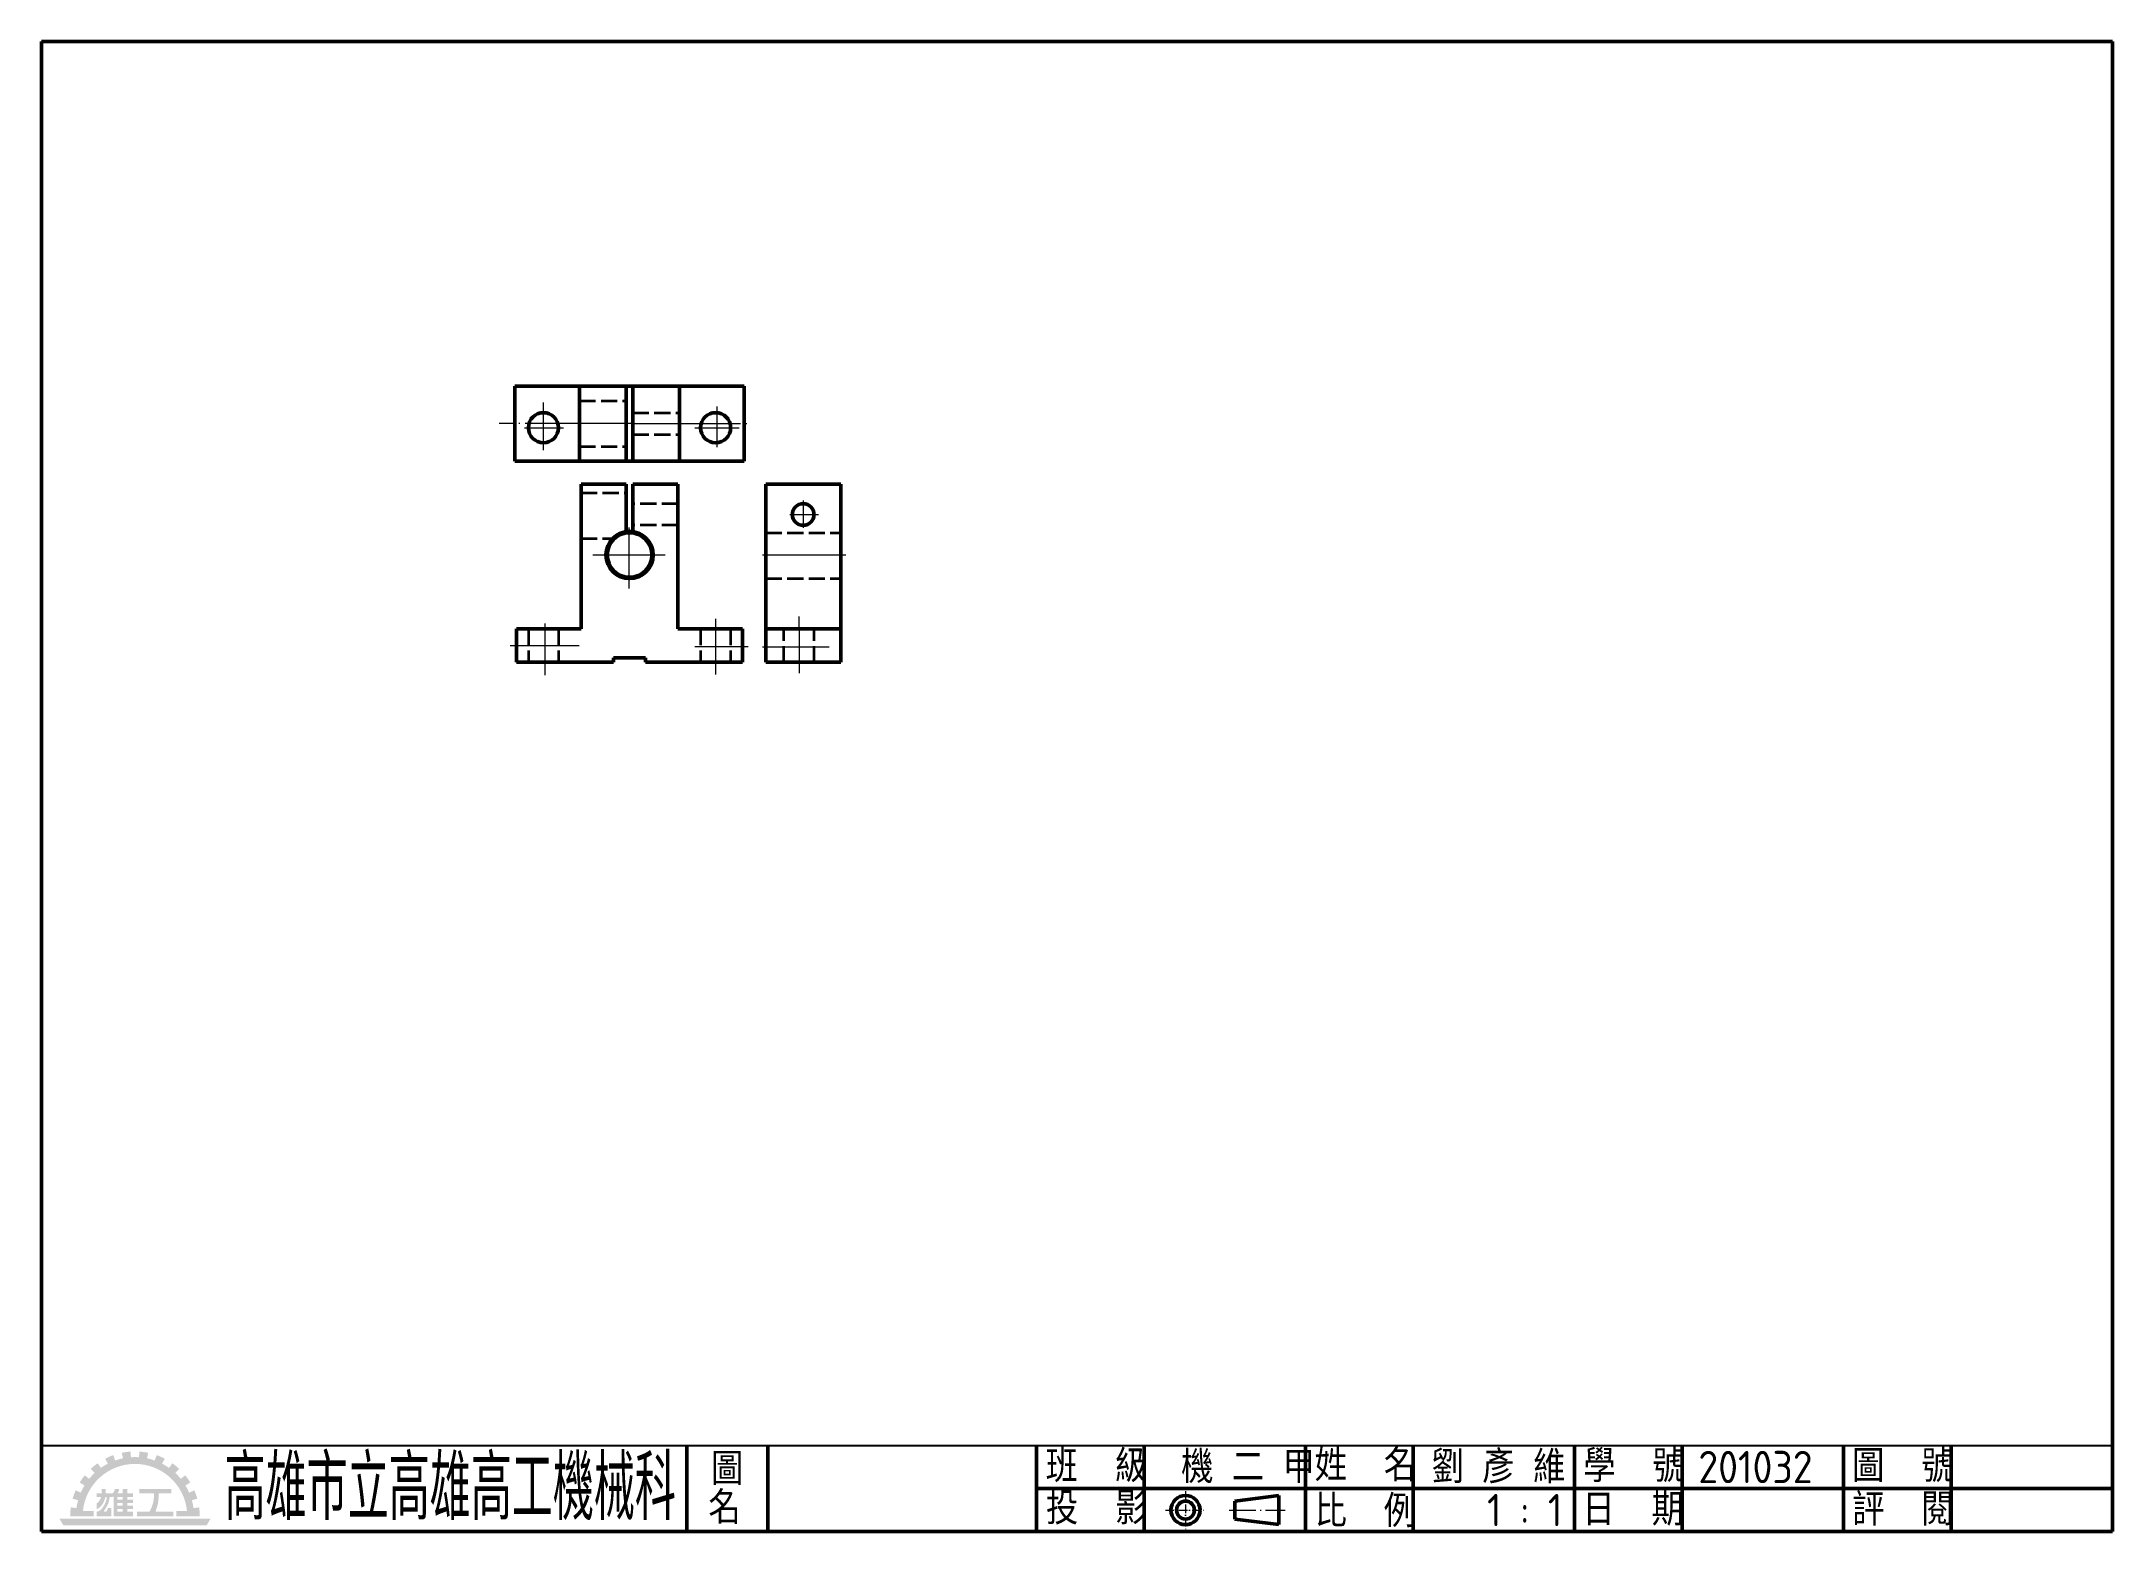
# Model space of a CAD drawing. Extents: x 25 to 410, y 10 to 287.
import ezdxf
from ezdxf.enums import TextEntityAlignment as Align

# ---------------------------------------------------------------- set-up
doc = ezdxf.new("R2010")
doc.units = 0
for name, pattern in [('中心線', [22.2, 20, -1, 0.2, -1]), ('中心線5', [6.8, 5, -0.8, 0.2, -0.8]), ('中心線5偏位', [5.1, 2, -0.5, 0.1, -0.5, 2]), ('虛線', [4, 3, -1])]:
    doc.linetypes.add(name, pattern=pattern)
doc.layers.get('0').update_dxf_attribs({"linetype": 'CONTINUOUS'})
for name, color, linetype, lineweight in [('中心線層', 2, '中心線', 18), ('文字層', 6, 'CONTINUOUS', 18), ('虛線層', 6, '虛線', 35), ('輪廓線層', 7, 'CONTINUOUS', 50)]:
    doc.layers.add(name, color=color, linetype=linetype, lineweight=lineweight)
doc.styles.add('CNS', font='isocp.shx', dxfattribs={"bigfont": 'chineset.shx'})

msp = doc.modelspace()

# ---------------------------------------------------------------- hatches: boundary and pattern name
at = {"layer": '文字層'}
h = msp.add_hatch(color=256, dxfattribs=at)
h.paths.add_polyline_path([(47.44, 22.62), (47.93, 23.55, 0.034161), (46.42, 24.21), (46.07, 23.21, 0.034161), (44.63, 23.62), (44.84, 24.65, 0.034161), (43.21, 24.87), (43.14, 23.82, 0.034161), (41.64, 23.82), (41.57, 24.87, 0.034161), (39.94, 24.65), (40.16, 23.62, 0.034161), (38.71, 23.21), (38.36, 24.21, 0.034161), (36.85, 23.55), (37.34, 22.62, 0.034161), (36.06, 21.84), (35.45, 22.7, 0.034161), (34.17, 21.66), (34.9, 20.89, 0.034161), (33.87, 19.8), (33.05, 20.46, 0.034161), (32.11, 19.12), (33.01, 18.57, 0.034161), (32.32, 17.24), (31.35, 17.66, 0.034161), (30.8, 16.11), (31.82, 15.83, 0.034161), (31.51, 14.36), (30.47, 14.5, 0.034161), (30.35, 12.86), (32.68, 12.86), (34.72, 12.86), (34.72, 13.81), (32.72, 13.81, -0.906522), (52.06, 13.81), (50.06, 13.81), (50.06, 12.86), (52.11, 12.86), (54.43, 12.86, 0.034161), (54.32, 14.5), (53.27, 14.36, 0.034161), (52.97, 15.83), (53.98, 16.11, 0.034161), (53.43, 17.66), (52.46, 17.24, 0.034161), (51.77, 18.57), (52.68, 19.12, 0.034161), (51.73, 20.46), (50.91, 19.8, 0.034161), (49.89, 20.89), (50.61, 21.66, 0.034161), (49.33, 22.7), (48.72, 21.84, 0.034161)])
h.paths.add_polyline_path([(56.44, 12.4), (28.35, 12.4), (29.09, 11.13), (55.7, 11.13)])
h.paths.add_polyline_path([(46.77, 16.98, -0.432462), (46.88, 17.09), (49.13, 17.09), (49.13, 17.93), (43.17, 17.93), (43.17, 17.09), (45.82, 17.09, -0.40629), (45.92, 16.99, -0.135568), (45.13, 13.76, -0.271099), (45.03, 13.71), (42.77, 13.71), (42.77, 12.86), (49.53, 12.86), (49.53, 13.71), (46.35, 13.71, -0.534383), (46.25, 13.86, 0.114041)], flags=17)
edge = h.paths.add_edge_path(flags=17)
edge.add_line((42.01, 17.09), (40.96, 17.09))
edge.add_line((40.96, 17.09), (40.96, 17.93))
edge.add_line((40.96, 17.93), (40.11, 17.93))
edge.add_line((40.11, 17.93), (40.11, 17.09))
edge.add_line((40.11, 17.09), (39.19, 17.09))
edge.add_arc((36.66, 18.43), 2.85, 332.0492, 350.0488)
edge.add_line((39.48, 17.93), (38.63, 17.93))
edge.add_arc((37.65, 17.92), 0.98, -69.2817, 0.9854, ccw=False)
edge.add_line((38, 17), (38, 17.09))
edge.add_line((38, 17.09), (36.94, 17.09))
edge.add_spline(control_points=[(36.94, 17.09), (36.94, 17.09), (36.96, 17.37), (36.97, 17.65), (36.97, 17.93)], knot_values=[0, 0, 0, 0, 0.009596, 4.002169, 4.002169, 4.002169, 4.002169], degree=3, periodic=0)
edge.add_line((36.97, 17.93), (36.2, 17.93))
edge.add_spline(control_points=[(36.2, 17.93), (36.21, 17.67), (36.24, 17.39), (36.23, 17.13)], knot_values=[0, 0, 0, 0, 3.800149, 3.800149, 3.800149, 3.800149], degree=3, periodic=0)
edge.add_arc((36.19, 17.13), 0.0422, -90, 0.987, ccw=False)
edge.add_line((36.19, 17.09), (35.25, 17.09))
edge.add_line((35.25, 17.09), (35.25, 16.41))
edge.add_line((35.25, 16.41), (36.06, 16.41))
edge.add_spline(control_points=[(36.06, 16.41), (36.08, 16.33), (35.96, 16.03), (35.73, 15.6), (35.42, 15.32), (35.25, 15.25)], knot_values=[7.330089, 7.330089, 7.330089, 7.330089, 8.570836, 11.570173, 14.124258, 14.124258, 14.124258, 14.124258], degree=3, periodic=0)
edge.add_line((35.25, 15.25), (35.25, 14.18))
edge.add_spline(control_points=[(35.25, 14.18), (35.49, 14.26), (36.03, 14.58), (36.54, 15.35), (36.8, 16.01), (36.87, 16.35), (36.88, 16.41)], knot_values=[7.234919, 7.234919, 7.234919, 7.234919, 10.768334, 15.863247, 20.018265, 20.827203, 20.827203, 20.827203, 20.827203], degree=3, periodic=0)
edge.add_line((36.88, 16.41), (37.15, 16.39))
edge.add_spline(control_points=[(37.15, 16.39), (37.13, 16.05), (36.94, 15.4), (36.48, 14.57), (35.98, 13.88), (35.46, 13.71), (35.25, 13.71)], knot_values=[0, 0, 0, 0, 4.834659, 9.411352, 13.571385, 16.563331, 16.563331, 16.563331, 16.563331], degree=3, periodic=0)
edge.add_line((35.25, 13.71), (35.25, 12.86))
edge.add_line((35.25, 12.86), (38, 12.86))
edge.add_line((38, 12.86), (38, 14.39))
edge.add_line((38, 14.39), (37.39, 14.39))
edge.add_arc((37.39, 14.3), 0.0845, 90, 183.9509)
edge.add_arc((36.68, 14.25), 0.63, -55.8164, 3.9509, ccw=False)
edge.add_line((37.03, 13.73), (36.7, 13.73))
edge.add_arc((36.7, 13.82), 0.0845, 142.6509, 270, ccw=False)
edge.add_spline(control_points=[(36.63, 13.87), (36.8, 14.08), (37.11, 14.58), (37.55, 15.41), (37.64, 16.07), (37.67, 16.41)], knot_values=[0, 0, 0, 0, 3.882648, 8.339679, 13.167216, 13.167216, 13.167216, 13.167216], degree=3, periodic=0)
edge.add_line((37.67, 16.41), (38, 16.41))
edge.add_arc((37.72, 18.15), 1.77, 279.0586, 293.2174)
edge.add_line((38.42, 16.53), (38.42, 12.86))
edge.add_line((38.42, 12.86), (42.01, 12.86))
edge.add_line((42.01, 12.86), (42.01, 13.71))
edge.add_line((42.01, 13.71), (40.96, 13.71))
edge.add_line((40.96, 13.71), (40.96, 14.2))
edge.add_line((40.96, 14.2), (42.01, 14.2))
edge.add_line((42.01, 14.2), (42.01, 14.84))
edge.add_line((42.01, 14.84), (40.96, 14.84))
edge.add_line((40.96, 14.84), (40.96, 15.33))
edge.add_line((40.96, 15.33), (42.01, 15.33))
edge.add_line((42.01, 15.33), (42.01, 15.96))
edge.add_line((42.01, 15.96), (40.96, 15.96))
edge.add_line((40.96, 15.96), (40.96, 16.45))
edge.add_line((40.96, 16.45), (42.01, 16.45))
edge.add_line((42.01, 16.45), (42.01, 17.09))
h.paths.add_polyline_path([(40.11, 16.45), (40.11, 15.96), (39.1, 15.96), (39.1, 16.45)], flags=16)
h.paths.add_polyline_path([(40.11, 15.33), (40.11, 14.84), (39.1, 14.84), (39.1, 15.33)], flags=16)
h.paths.add_polyline_path([(40.11, 14.2), (40.11, 13.71), (39.1, 13.71), (39.1, 14.2)], flags=16)

# ---------------------------------------------------------------- linework, layer by layer
msp.add_line((25, 26), (410, 26))
at = {"layer": '中心線層'}
for p, q in [((118.32, 211.03), (118.32, 219.86)), ((134.92, 215.96), (110.11, 215.96)), ((134.92, 215.96), (156.19, 215.96)), ((150.56, 219.15), (150.56, 211.56)), ((114.82, 215.19), (122.03, 215.19)), ((146.43, 215.19), (154.68, 215.19)), ((166.6, 201.69), (166.6, 196.58)), ((134.2, 196.67), (134.2, 185.31)), ((164.12, 199.06), (169.47, 199.06)), ((127.49, 191.54), (140.92, 191.54)), ((159.02, 191.54), (174.56, 191.54)), ((118.57, 178.82), (118.57, 169.22)), ((150.32, 179.65), (150.32, 169.29)), ((165.83, 177.7), (165.83, 180.08)), ((165.83, 178.08), (165.83, 169.55)), ((112.14, 174.69), (124.99, 174.69)), ((156.36, 174.47), (146.48, 174.47)), ((159.01, 174.47), (171.46, 174.47))]:
    msp.add_line(p, q, dxfattribs=at)
at = {"layer": '中心線層', "linetype": '中心線5偏位', "ltscale": 0.8}
for p, q in [((237.67, 17.52), (237.67, 10.43)), ((233.93, 14), (241.26, 14))]:
    msp.add_line(p, q, dxfattribs=at)
at = {"layer": '中心線層', "linetype": '中心線5'}
msp.add_line((245.76, 14), (256.21, 14), dxfattribs=at)
at = {"layer": '虛線層'}
for p, q in [((125.02, 220.19), (133.72, 220.19)), ((134.92, 217.93), (143.62, 217.93)), ((134.92, 213.93), (143.62, 213.93)), ((125.02, 211.69), (133.72, 211.69)), ((125.32, 203.08), (133.72, 203.08)), ((143.32, 201.06), (135.22, 201.06)), ((143.32, 197.06), (135.22, 197.06)), ((125.32, 194.58), (131.14, 194.58)), ((159.63, 195.68), (173.57, 195.68)), ((159.63, 187.14), (173.57, 187.14)), ((115.52, 177.78), (115.52, 171.6)), ((121.12, 177.78), (121.12, 171.6)), ((147.52, 177.78), (147.52, 171.6)), ((153.12, 177.78), (153.12, 171.6)), ((163.03, 171.6), (163.03, 177.78)), ((168.63, 171.6), (168.63, 177.78))]:
    msp.add_line(p, q, dxfattribs=at)
at = {"layer": '輪廓線層', "color": 5}
for p, q in [((410, 287), (25, 287)), ((25, 287), (25, 10)), ((410, 10), (410, 287)), ((25, 10), (410, 10))]:
    msp.add_line(p, q, dxfattribs=at)
at = {"layer": '輪廓線層'}
for p, q in [((113.02, 208.99), (113.02, 222.93)), ((113.02, 222.93), (133.72, 222.93)), ((125.02, 208.99), (125.02, 222.93)), ((125.02, 222.93), (125.02, 219.53)), ((133.72, 208.99), (133.72, 222.93)), ((133.72, 222.93), (134.92, 222.93)), ((155.62, 222.93), (134.92, 222.93)), ((134.92, 208.99), (134.92, 222.93)), ((143.62, 208.99), (143.62, 222.93)), ((143.62, 222.93), (143.62, 219.53)), ((155.62, 208.99), (155.62, 222.93)), ((125.02, 208.99), (125.02, 212.39)), ((143.62, 208.99), (143.62, 212.39)), ((113.02, 208.99), (133.72, 208.99)), ((133.72, 208.99), (134.92, 208.99)), ((134.92, 208.99), (134.92, 209.63)), ((155.62, 208.99), (134.92, 208.99)), ((125.32, 204.68), (133.72, 204.68)), ((125.32, 199.78), (125.32, 204.68)), ((125.32, 204.68), (133.72, 204.68)), ((133.72, 204.68), (133.72, 195.9)), ((135.22, 204.68), (134.92, 204.68)), ((134.92, 204.68), (134.92, 195.9)), ((143.32, 204.68), (135.22, 204.68)), ((143.32, 177.78), (143.32, 204.68)), ((159.63, 177.78), (159.63, 204.68)), ((159.63, 204.68), (173.57, 204.68)), ((173.57, 204.68), (173.57, 177.78)), ((125.32, 177.78), (125.32, 199.78)), ((125.32, 199.78), (125.32, 198.2)), ((143.32, 177.78), (143.32, 199.78)), ((143.32, 199.78), (143.32, 198.2)), ((113.32, 171.6), (113.32, 177.78)), ((113.32, 177.78), (125.32, 177.78)), ((115.52, 177.78), (118.32, 177.78)), ((155.32, 177.78), (143.32, 177.78)), ((153.12, 177.78), (147.52, 177.78)), ((155.32, 177.78), (153.12, 177.78)), ((155.32, 171.6), (155.32, 177.78)), ((173.57, 177.78), (159.63, 177.78)), ((159.63, 171.6), (159.63, 177.78)), ((173.57, 177.78), (173.57, 171.6)), ((113.32, 171.6), (131.32, 171.6)), ((113.32, 171.6), (125.32, 171.6)), ((113.32, 171.6), (131.32, 171.6)), ((131.32, 171.6), (131.32, 172.4)), ((137.32, 172.4), (131.32, 172.4)), ((137.32, 171.6), (137.32, 172.4)), ((155.32, 171.6), (137.32, 171.6)), ((137.32, 171.6), (155.32, 171.6)), ((155.32, 171.6), (143.32, 171.6)), ((159.63, 171.6), (173.57, 171.6)), ((159.63, 171.6), (173.57, 171.6)), ((246.86, 15.67), (254.99, 16.71)), ((246.86, 15.67), (246.86, 12.33)), ((254.99, 16.71), (254.99, 11.29)), ((246.86, 12.33), (254.99, 11.29))]:
    msp.add_line(p, q, dxfattribs=at)
at = {"layer": '輪廓線層', "color": 4}
for p, q in [((145, 10), (145, 26)), ((160, 10), (160, 26)), ((210, 10), (210, 26)), ((230, 10), (230, 26)), ((260, 10), (260, 26)), ((280, 10), (280, 26)), ((310, 10), (310, 26)), ((330, 10), (330, 26)), ((360, 10), (360, 26)), ((380, 10), (380, 26)), ((210, 18), (410, 18))]:
    msp.add_line(p, q, dxfattribs=at)
at = {"layer": '輪廓線層'}
for centre, radius in [((118.32, 215.19), 2.8), ((150.32, 215.19), 2.8), ((166.6, 199.06), 2), ((134.32, 191.54), 4.4), ((134.32, 191.54), 4.14), ((237.67, 14), 2.71), ((237.67, 14), 1.67)]:
    msp.add_circle(centre, radius, dxfattribs=at)

# ---------------------------------------------------------------- texts
at = {"layer": '文字層', "style": 'CNS', "width": 0.63661}
msp.add_text('高雄市立高雄高工機械科', height=12, dxfattribs=at).set_placement((59.06, 12.13), (142.94, 12.13), align=Align.FIT)
at = {"layer": '文字層', "style": 'CNS'}
for s, p in [('圖', (149.48, 18.67)), ('班  級', (211.66, 19.17)), ('  機 二 甲', (230, 19)), ('姓  名', (261.67, 19.36)), (' 劉 彥 維', (280, 19)), ('學  號', (311.61, 19.19)), ('201032', (333, 19)), ('圖  號', (361.59, 19.18)), ('名', (148.97, 11.45)), ('投  影', (211.73, 11.32)), ('比  例', (261.68, 10.82)), ('    1 : 1', (280, 11)), ('日  期', (311.44, 11.11)), ('評  閱', (361.6, 11.1))]:
    msp.add_text(s, height=6, dxfattribs=at).set_placement(p)

doc.saveas('drawing.dxf')
